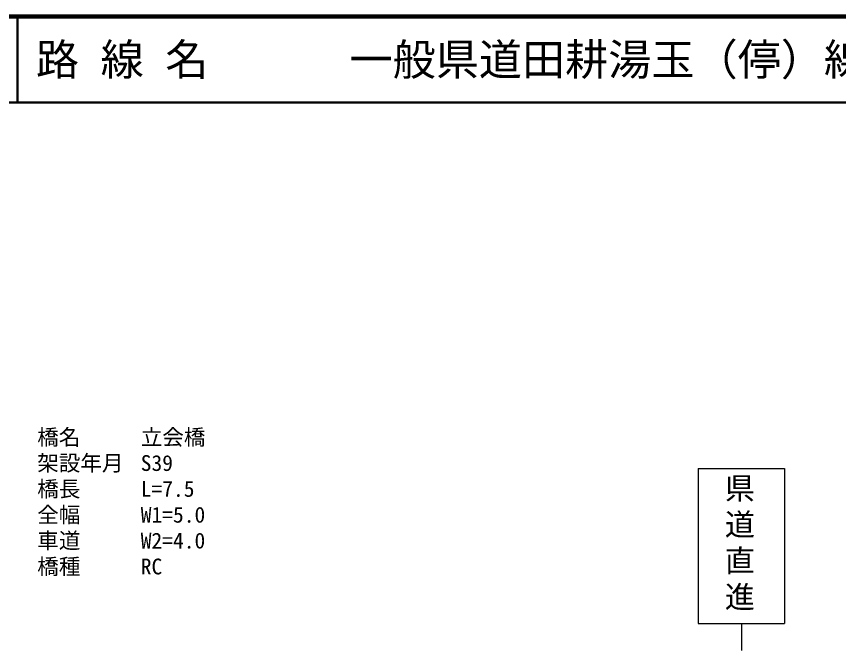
# Model space of a CAD drawing. Units: millimetres, scale not verified. Extents: x 40000 to 680000, y 20000 to 380000.
# Drawn here: x 178120 to 273434, y 306195 to 380000 of the extents above; entities that cross this region are included whole.
import ezdxf
from ezdxf.enums import TextEntityAlignment as Align

# ---------------------------------------------------------------- set-up
doc = ezdxf.new("R2010")
doc.units = ezdxf.units.MM
doc.header["$LTSCALE"] = 1000
for name, color, linetype, lineweight in [('M-BGD', 7, 'Continuous', 13), ('M-STR-HTXT', 7, 'Continuous', 13), ('M-STR-STRC', 7, 'Continuous', 25), ('M-TTL', 2, 'Continuous', 140), ('M-TTL-LINE', 7, 'Continuous', 50)]:
    doc.layers.add(name, color=color, linetype=linetype, lineweight=lineweight)
doc.layers.add('M-TTL-TXT', color=7, linetype='Continuous')
doc.styles.add('@ＭＳ ゴシック', font='')
doc.styles.add('ＭＳ ゴシック', font='')
doc.styles.get('@ＭＳ ゴシック').set_extended_font_data('@MS Gothic')
doc.styles.get('ＭＳ ゴシック').set_extended_font_data('MS Gothic')

msp = doc.modelspace()

# ---------------------------------------------------------------- linework, layer by layer
at = {"layer": 'M-BGD'}
for points, knots in [([(270461, 291091), (271457, 291742), (271770, 291925), (272649, 292390), (273922, 293064), (274717, 293267), (276045, 293825), (280237, 295589), (282561, 296636), (286784, 298325), (291776, 300322), (294543, 301529), (299621, 303295), (303919, 304789), (306408, 305377), (310747, 306746), (314273, 307858), (316304, 308328), (319747, 309672), (320876, 310113), (321510, 310365), (322591, 310914), (326454, 312877), (328522, 314159), (332336, 316215), (334894, 317594), (336303, 318412), (338900, 319714), (340354, 320443), (340875, 320702), (342568, 321504)], [0, 0, 0, 0, 1, 1, 1, 2, 2, 2, 3, 3, 3, 4, 4, 4, 5, 5, 5, 6, 6, 6, 7, 7, 7, 8, 8, 8, 9, 9, 9, 10, 10, 10, 10]), ([(247857, 290610), (249642, 289866), (250258, 289647), (251861, 289251), (253916, 288743), (255129, 288586), (257245, 288630), (259295, 288672), (260447, 288835), (262463, 289209), (265618, 289796), (267383, 290180), (270461, 291091), (271747, 291471), (272472, 291676), (273727, 292149), (278088, 293797), (280405, 295034), (284742, 296746), (289584, 298658), (292318, 299678), (297207, 301467), (300877, 302810), (302946, 303529), (306648, 304780), (311001, 306251), (313521, 306822), (317871, 308300), (319470, 308843), (320388, 309100), (321929, 309791), (323164, 310344), (323813, 310744), (324993, 311406), (329652, 314018), (332237, 315525), (336837, 318238), (337537, 318651), (337928, 318884), (338618, 319315), (338681, 319355), (338724, 319368), (338777, 319419), (338867, 319506), (338872, 319585), (338900, 319714)], [0, 0, 0, 0, 1, 1, 1, 2, 2, 2, 3, 3, 3, 4, 4, 4, 5, 5, 5, 6, 6, 6, 7, 7, 7, 8, 8, 8, 9, 9, 9, 10, 10, 10, 11, 11, 11, 12, 12, 12, 13, 13, 13, 14, 14, 14, 15, 15, 15, 15])]:
    msp.add_open_spline(points, degree=3, knots=knots, dxfattribs=at)
at = {"layer": 'M-STR-STRC'}
for p, q in [((257168, 327570), (257168, 309570)), ((257168, 327570), (267168, 327570)), ((267168, 327570), (267168, 309570)), ((257168, 309570), (267168, 309570)), ((262168, 309570), (262168, 306428))]:
    msp.add_line(p, q, dxfattribs=at)
at = {"layer": 'M-TTL'}
msp.add_line((680000, 380000), (40000, 380000), dxfattribs=at)
at = {"layer": 'M-TTL-LINE'}
for p, q in [((178250, 380000), (178250, 370000)), ((40000, 370000), (680000, 370000))]:
    msp.add_line(p, q, dxfattribs=at)

# ---------------------------------------------------------------- texts
at = {"layer": 'M-STR-HTXT', "style": 'ＭＳ ゴシック'}
for s, p in [('橋名', (180528, 329718)), ('立会橋', (192528, 329718)), ('架設年月', (180528, 326718)), ('S39', (192528, 326718)), ('橋長', (180528, 323718)), ('L=7.5', (192528, 323718)), ('全幅', (180528, 320718)), ('W1=5.0', (192528, 320718)), ('車道', (180528, 317718)), ('W2=4.0', (192528, 317718)), ('橋種', (180528, 314718)), ('RC', (192528, 314718))]:
    msp.add_text(s, height=1833, dxfattribs=at).set_placement(p, align=Align.BOTTOM_LEFT)
at = {"layer": 'M-STR-STRC', "insert": (260369, 318648), "char_height": 2566, "attachment_point": 8, "rotation": 270, "style": '@ＭＳ ゴシック'}
msp.add_mtext('\\T1.2;県道直進', dxfattribs=at)
at = {"layer": 'M-TTL-TXT', "style": 'ＭＳ ゴシック'}
for s, p in [('一般県道田耕湯玉（停）線', (216734, 375000)), ('路 線 名', (180380, 375000))]:
    msp.add_text(s, height=3666, dxfattribs=at).set_placement(p, align=Align.MIDDLE_LEFT)

doc.saveas('drawing.dxf')
